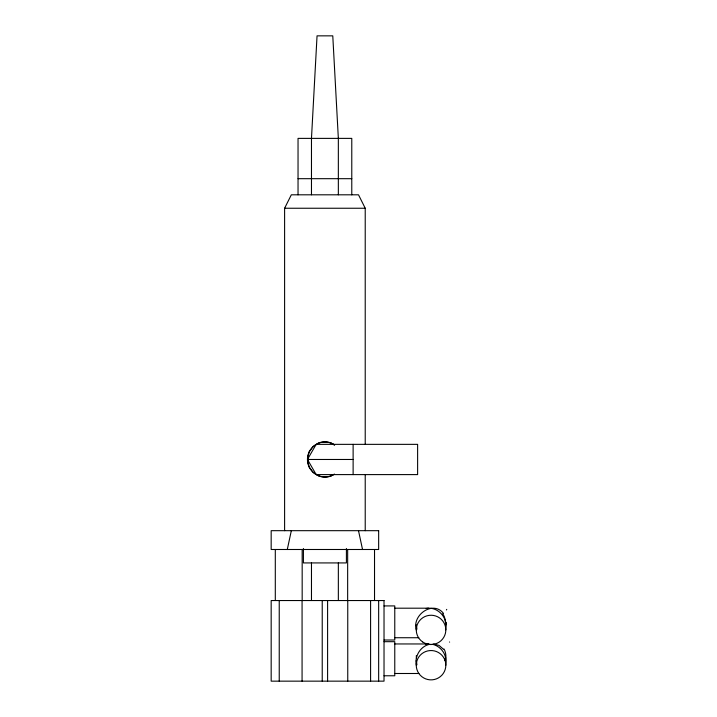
<?xml version="1.0" encoding="UTF-8"?>
<svg xmlns="http://www.w3.org/2000/svg" width="717" height="717" viewBox="0 0 717 717"><rect width="100%" height="100%" fill="white"/><g stroke="black" fill="none" stroke-linecap="round" stroke-linejoin="round"><path stroke-width="1.08" d="M416.272 629.893C411.782 614.953 433.158 600.066 443.464 613.385M416.272 665.206C414.551 655.938 420.664 645.82 430.128 644.207M416.335 655.553L416.335 658.26M445.58 627.545C447.686 616.862 436.832 606.188 426.194 608.491M445.58 663.189C447.229 654.531 440.48 645.703 431.966 644.207M287.293 549.491L291.326 530.679M284.604 530.679L284.604 208.244L291.326 194.809L358.5 194.809L365.222 208.244L365.222 444.468M309.152 451.952L313.177 446.539L318.178 443.366M307.45 459.472L316.179 444.352L417.617 444.352L417.617 474.6L316.179 474.6L307.45 459.472L353.123 459.472M333.934 474.43L331.648 475.586M425.898 644.341L428.3 643.974M298.039 178.685L351.778 178.685M284.604 208.244L365.222 208.244M384.025 605.919L394.771 605.919L394.771 640.012L384.025 640.012M394.771 608.195L428.605 608.195M394.771 637.727L418.782 637.736M384.025 641.679L394.771 641.679L394.771 675.773L384.025 675.773M394.771 643.956L428.73 643.965M394.771 673.496L418.871 673.496M433.489 643.965L439.082 645.425L443.464 649.235M331.648 443.366L334.651 444.979M318.178 475.586L313.177 472.404L309.152 467M333.647 444.352L333.916 444.818M416.935 629.168L416.272 624.919M416.935 664.811L416.272 660.554M358.5 530.679L362.533 549.491M445.831 629.893L445.831 622.078A20.497 14.734 -0.4 0 1 445.866 624.749M445.831 657.892L445.831 665.206A14.779 14.663 0 0 1 423.657 677.906A14.779 14.663 0 0 1 423.657 652.506A14.779 14.663 0 0 1 445.831 665.206M378.657 600.541L378.657 681.15M374.525 549.491L374.525 600.541M370.59 600.541L370.59 681.15M365.222 474.699L365.222 530.679M353.123 444.352L353.123 474.6M351.778 194.809L351.778 138.381L298.039 138.381L298.039 194.809M347.754 600.541L347.754 681.15M347.655 549.491L347.655 600.541M346.41 548.541L346.41 562.926L303.416 562.926L303.416 548.541M338.343 194.809L338.343 138.381L332.778 35.85L317.048 35.85L311.474 138.381L311.474 194.809M338.343 562.926L338.343 600.541M327.597 600.541L327.597 681.15M322.229 600.541L322.229 681.15M311.474 562.926L311.474 600.541M302.171 549.491L302.171 600.541M302.072 600.541L302.072 681.15M279.236 600.541L279.236 681.15M275.301 549.491L275.301 600.541M444.056 649.01A20.497 17.871 0.6 0 1 445.831 657.892M449.496 642.02A20.497 2.572 -49.8 0 1 449.631 642.109M445.4 657.937A20.497 13.829 -16.1 0 1 444.764 660.545M334.472 474.089A17.468 17.468 0 0 1 311.743 470.944A17.468 17.468 0 0 1 311.743 448A17.468 17.468 0 0 1 334.472 444.854M309.332 466.892A16.276 14.645 90 0 1 309.332 452.06M318.097 443.205A16.357 15.299 1.9 0 1 331.702 443.249M331.729 475.747A16.357 15.299 1.9 0 1 318.124 475.703M446.754 609.378A20.497 1.497 -53.8 0 1 446.404 609.952M442.73 613.671A20.497 17.065 21.6 0 1 445.454 622.051M378.657 530.679L271.169 530.679L271.169 549.491L378.657 549.491L378.657 530.679M384.025 600.541L271.169 600.541L271.169 681.15L384.025 681.15L384.025 600.541M422.537 641.867A14.779 14.645 0 0 0 445.768 631.211A14.779 14.645 0 0 0 424.84 616.602A14.779 14.645 0 0 0 422.537 641.867"/></g></svg>
